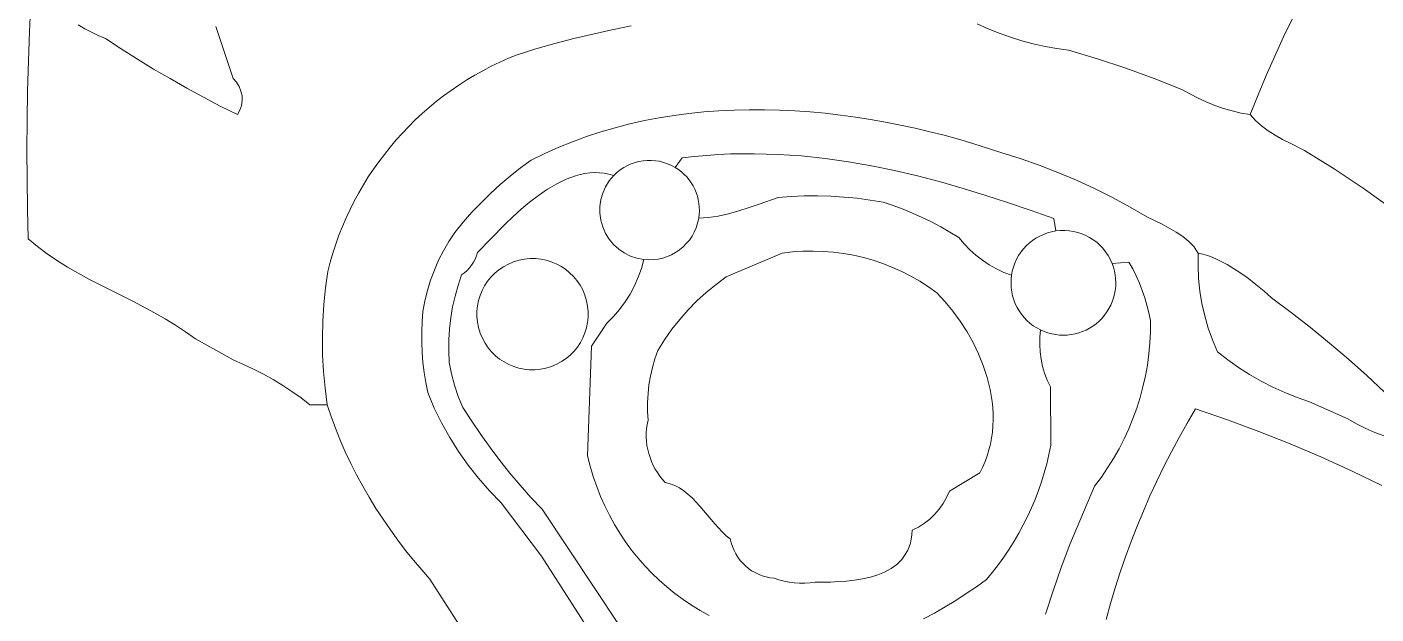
# Model space of a CAD drawing. Header units: inches. Extents: x 37.5 to 70.3, y 17.4 to 61.6.
# Drawn here: x 37.62 to 47.74, y 46.07 to 50.48 of the extents above; entities that cross this region are included whole.
import ezdxf

# ---------------------------------------------------------------- set-up
doc = ezdxf.new("R2010")
doc.units = ezdxf.units.IN
doc.header["$MEASUREMENT"] = 0
doc.layers.add('10_CLOSED_AREAS', color=7, linetype='CONTINUOUS', lineweight=18)
doc.layers.add('20_EXACT_CIRCLES', color=7, linetype='CONTINUOUS', lineweight=18)

msp = doc.modelspace()

# ---------------------------------------------------------------- linework, layer by layer
at = {"layer": '10_CLOSED_AREAS'}
for points in [[(37.649, 50.664), (37.639, 50.442), (37.631, 50.22), (37.625, 49.998), (37.622, 49.776), (37.62, 49.554), (37.621, 49.331), (37.625, 49.109), (37.63, 48.887), (37.7, 48.829), (37.772, 48.774), (37.848, 48.723), (37.925, 48.675), (38.004, 48.629), (38.085, 48.585), (38.249, 48.501), (38.414, 48.418), (38.577, 48.332), (38.656, 48.287), (38.734, 48.24), (38.81, 48.19), (38.883, 48.137), (39.167, 47.978), (39.244, 47.945), (39.319, 47.909), (39.394, 47.871), (39.466, 47.83), (39.538, 47.787), (39.607, 47.741), (39.676, 47.693), (39.742, 47.642), (39.872, 47.642), (39.856, 47.767), (39.844, 47.892), (39.837, 48.017), (39.835, 48.143), (39.838, 48.268), (39.846, 48.393), (39.858, 48.518), (39.875, 48.643), (39.893, 48.712), (39.913, 48.78), (39.935, 48.847), (39.959, 48.914), (39.985, 48.979), (40.013, 49.044), (40.043, 49.107), (40.074, 49.17), (40.108, 49.231), (40.143, 49.292), (40.179, 49.351), (40.218, 49.409), (40.258, 49.466), (40.3, 49.521), (40.343, 49.576), (40.388, 49.629), (40.435, 49.68), (40.483, 49.731), (40.532, 49.779), (40.583, 49.827), (40.636, 49.873), (40.689, 49.917), (40.744, 49.96), (40.801, 50.001), (40.859, 50.041), (40.918, 50.079), (40.978, 50.115), (41.039, 50.149), (41.102, 50.182), (41.166, 50.213), (41.231, 50.242), (41.297, 50.269), (41.437, 50.312), (41.578, 50.352), (41.72, 50.39), (41.863, 50.424), (42.006, 50.456), (42.15, 50.485)], [(39.037, 50.481), (39.167, 50.091), (39.192, 50.062), (39.212, 50.031), (39.225, 49.996), (39.233, 49.961), (39.234, 49.924), (39.228, 49.888), (39.216, 49.853), (39.198, 49.819), (39.07, 49.883), (38.944, 49.95), (38.818, 50.018), (38.694, 50.089), (38.57, 50.161), (38.448, 50.235), (38.327, 50.312), (38.208, 50.39), (38.155, 50.412), (38.104, 50.437), (38.054, 50.464), (38.005, 50.493)], [(42.15, 50.485), (42.006, 50.456), (41.863, 50.424), (41.72, 50.39), (41.578, 50.352), (41.437, 50.312), (41.297, 50.269), (41.231, 50.242), (41.166, 50.213), (41.102, 50.182), (41.039, 50.149), (40.978, 50.115), (40.918, 50.079), (40.859, 50.041), (40.801, 50.001), (40.744, 49.96), (40.689, 49.917), (40.636, 49.873), (40.583, 49.827), (40.532, 49.779), (40.483, 49.731), (40.435, 49.68), (40.388, 49.629), (40.343, 49.576), (40.3, 49.521), (40.258, 49.466), (40.218, 49.409), (40.179, 49.351), (40.143, 49.292), (40.108, 49.231), (40.074, 49.17), (40.043, 49.107), (40.013, 49.044), (39.985, 48.979), (39.959, 48.914), (39.935, 48.847), (39.913, 48.78), (39.893, 48.712), (39.875, 48.643), (39.858, 48.518), (39.846, 48.393), (39.838, 48.268), (39.835, 48.143), (39.837, 48.017), (39.844, 47.892), (39.856, 47.767), (39.872, 47.642), (39.901, 47.553), (39.934, 47.465), (39.969, 47.376), (40.007, 47.289), (40.048, 47.202), (40.092, 47.116), (40.138, 47.031), (40.187, 46.947), (40.237, 46.864), (40.29, 46.783), (40.345, 46.703), (40.401, 46.625), (40.459, 46.549), (40.519, 46.475), (40.58, 46.402), (40.642, 46.332), (41.221, 45.429)], [(44.746, 50.501), (44.827, 50.464), (44.91, 50.43), (44.995, 50.4), (45.08, 50.373), (45.166, 50.35), (45.254, 50.33), (45.342, 50.315), (45.431, 50.303), (45.646, 50.238), (45.86, 50.167), (46.071, 50.091), (46.28, 50.008), (46.34, 49.974), (46.401, 49.942), (46.463, 49.914), (46.527, 49.888), (46.592, 49.866), (46.658, 49.847), (46.725, 49.831), (46.793, 49.819), (46.851, 49.967), (46.912, 50.114), (46.976, 50.259), (47.043, 50.403), (47.112, 50.546)], [(47.852, 49.114), (47.639, 49.266), (47.422, 49.412), (47.2, 49.551), (47.092, 49.604), (47.035, 49.633), (46.979, 49.664), (46.926, 49.698), (46.876, 49.735), (46.831, 49.775), (46.811, 49.797), (46.793, 49.819), (46.725, 49.831), (46.658, 49.847), (46.592, 49.866), (46.527, 49.888), (46.463, 49.914), (46.401, 49.942), (46.34, 49.974), (46.28, 50.008), (46.071, 50.091), (45.86, 50.167), (45.646, 50.238), (45.431, 50.303), (45.342, 50.315), (45.254, 50.33), (45.166, 50.35), (45.08, 50.373), (44.995, 50.4), (44.91, 50.43), (44.827, 50.464), (44.746, 50.501)], [(47.112, 50.546), (47.043, 50.403), (46.976, 50.259), (46.912, 50.114), (46.851, 49.967), (46.793, 49.819), (46.811, 49.797), (46.831, 49.775), (46.876, 49.735), (46.926, 49.698), (46.979, 49.664), (47.035, 49.633), (47.092, 49.604), (47.2, 49.551), (47.422, 49.412), (47.639, 49.266), (47.852, 49.114)], [(42.006, 45.683), (41.478, 46.506), (41.177, 46.906), (41.089, 46.996), (41.006, 47.09), (40.929, 47.188), (40.857, 47.29), (40.79, 47.396), (40.729, 47.505), (40.674, 47.617), (40.625, 47.733), (40.61, 47.808), (40.598, 47.884), (40.589, 47.96), (40.583, 48.036), (40.58, 48.112), (40.58, 48.189), (40.583, 48.266), (40.589, 48.342), (40.604, 48.422), (40.623, 48.5), (40.647, 48.577), (40.675, 48.652), (40.707, 48.726), (40.743, 48.797), (40.784, 48.867), (40.828, 48.934), (40.891, 49.011), (40.956, 49.086), (41.025, 49.158), (41.095, 49.227), (41.168, 49.294), (41.244, 49.358), (41.322, 49.42), (41.402, 49.478), (41.504, 49.528), (41.607, 49.574), (41.711, 49.616), (41.816, 49.655), (41.923, 49.69), (42.031, 49.721), (42.14, 49.749), (42.25, 49.774), (42.36, 49.795), (42.472, 49.813), (42.584, 49.827), (42.696, 49.839), (42.809, 49.847), (42.923, 49.853), (43.036, 49.856), (43.15, 49.856), (43.264, 49.853), (43.378, 49.847), (43.492, 49.839), (43.606, 49.829), (43.719, 49.816), (43.832, 49.8), (43.945, 49.783), (44.057, 49.763), (44.169, 49.741), (44.279, 49.717), (44.389, 49.691), (44.498, 49.664), (44.606, 49.634), (44.713, 49.603), (44.923, 49.535), (45.067, 49.49), (45.209, 49.44), (45.35, 49.386), (45.489, 49.327), (45.625, 49.264), (45.76, 49.197), (45.893, 49.125), (46.023, 49.049), (46.131, 48.996), (46.185, 48.968), (46.237, 48.937), (46.287, 48.904), (46.332, 48.867), (46.352, 48.847), (46.371, 48.826), (46.388, 48.803), (46.403, 48.779), (46.437, 48.772), (46.472, 48.762), (46.508, 48.749), (46.545, 48.733), (46.62, 48.694), (46.694, 48.648), (46.766, 48.598), (46.834, 48.545), (46.896, 48.493), (46.951, 48.443), (47.099, 48.334), (47.245, 48.221), (47.388, 48.105), (47.529, 47.985), (47.666, 47.862), (47.8, 47.736)], [(47.797, 47.409), (47.727, 47.434), (47.658, 47.464), (47.59, 47.498), (47.525, 47.536), (47.237, 47.664), (47.144, 47.696), (47.052, 47.733), (46.962, 47.773), (46.874, 47.818), (46.788, 47.868), (46.705, 47.921), (46.625, 47.978), (46.547, 48.04), (46.51, 48.128), (46.478, 48.217), (46.451, 48.308), (46.43, 48.401), (46.415, 48.495), (46.405, 48.589), (46.401, 48.684), (46.403, 48.779), (46.388, 48.803), (46.371, 48.826), (46.352, 48.847), (46.332, 48.867), (46.287, 48.904), (46.237, 48.937), (46.185, 48.968), (46.131, 48.996), (46.023, 49.049), (45.893, 49.125), (45.76, 49.197), (45.625, 49.264), (45.489, 49.327), (45.35, 49.386), (45.209, 49.44), (45.067, 49.49), (44.923, 49.535), (44.713, 49.603), (44.606, 49.634), (44.498, 49.664), (44.389, 49.691), (44.279, 49.717), (44.169, 49.741), (44.057, 49.763), (43.945, 49.783), (43.832, 49.8), (43.719, 49.816), (43.606, 49.829), (43.492, 49.839), (43.378, 49.847), (43.264, 49.853), (43.15, 49.856), (43.036, 49.856), (42.923, 49.853), (42.809, 49.847), (42.696, 49.839), (42.584, 49.827), (42.472, 49.813), (42.36, 49.795), (42.25, 49.774), (42.14, 49.749), (42.031, 49.721), (41.923, 49.69), (41.816, 49.655), (41.711, 49.616), (41.607, 49.574), (41.504, 49.528), (41.402, 49.478), (41.322, 49.42), (41.244, 49.358), (41.168, 49.294), (41.095, 49.227), (41.025, 49.158), (40.956, 49.086), (40.891, 49.011), (40.828, 48.934), (40.784, 48.867), (40.743, 48.797), (40.707, 48.726), (40.675, 48.652), (40.647, 48.577), (40.623, 48.5), (40.604, 48.422), (40.589, 48.342), (40.583, 48.266), (40.58, 48.189), (40.58, 48.112), (40.583, 48.036), (40.589, 47.96), (40.598, 47.884), (40.61, 47.808), (40.625, 47.733), (40.674, 47.617), (40.729, 47.505), (40.79, 47.396), (40.857, 47.29), (40.929, 47.188), (41.006, 47.09), (41.089, 46.996), (41.177, 46.906), (41.478, 46.506), (42.006, 45.683)], [(42.066, 45.981), (41.482, 46.857), (41.399, 46.946), (41.319, 47.037), (41.241, 47.129), (41.166, 47.224), (41.093, 47.321), (41.023, 47.419), (40.955, 47.519), (40.889, 47.621), (40.854, 47.703), (40.826, 47.788), (40.803, 47.874), (40.787, 47.962), (40.783, 48.045), (40.784, 48.128), (40.789, 48.211), (40.798, 48.294), (40.812, 48.376), (40.83, 48.457), (40.853, 48.537), (40.879, 48.616), (40.9, 48.632), (40.92, 48.649), (40.938, 48.669), (40.954, 48.689), (40.968, 48.711), (40.98, 48.734), (40.99, 48.759), (40.998, 48.784), (41.095, 48.885), (41.205, 48.996), (41.264, 49.053), (41.325, 49.109), (41.389, 49.163), (41.455, 49.213), (41.523, 49.26), (41.592, 49.3), (41.662, 49.334), (41.697, 49.348), (41.733, 49.36), (41.768, 49.37), (41.804, 49.377), (41.84, 49.382), (41.876, 49.384), (41.912, 49.383), (41.948, 49.379), (41.984, 49.372), (42.02, 49.362), (42.044, 49.384), (42.068, 49.404), (42.095, 49.422), (42.122, 49.437), (42.15, 49.449), (42.18, 49.46), (42.209, 49.467), (42.24, 49.473), (42.27, 49.475), (42.301, 49.476), (42.332, 49.473), (42.363, 49.469), (42.393, 49.461), (42.423, 49.451), (42.452, 49.438), (42.481, 49.423), (42.533, 49.494), (42.624, 49.505), (42.715, 49.513), (42.805, 49.519), (42.895, 49.524), (42.985, 49.526), (43.074, 49.526), (43.252, 49.521), (43.428, 49.509), (43.604, 49.491), (43.779, 49.466), (43.952, 49.435), (44.125, 49.399), (44.297, 49.359), (44.469, 49.314), (44.64, 49.265), (44.811, 49.213), (44.981, 49.157), (45.151, 49.099), (45.32, 49.039), (45.335, 48.946), (45.368, 48.949), (45.402, 48.95), (45.435, 48.947), (45.467, 48.942), (45.499, 48.935), (45.529, 48.925), (45.559, 48.912), (45.588, 48.897), (45.615, 48.88), (45.641, 48.861), (45.665, 48.839), (45.687, 48.816), (45.708, 48.79), (45.726, 48.763), (45.743, 48.734), (45.756, 48.703), (45.883, 48.712), (45.911, 48.661), (45.937, 48.608), (45.961, 48.555), (45.982, 48.5), (46.001, 48.445), (46.018, 48.389), (46.032, 48.332), (46.044, 48.275), (46.044, 48.19), (46.04, 48.107), (46.032, 48.023), (46.021, 47.94), (46.006, 47.858), (45.988, 47.777), (45.966, 47.696), (45.942, 47.617), (45.913, 47.539), (45.882, 47.462), (45.847, 47.386), (45.809, 47.312), (45.768, 47.239), (45.723, 47.168), (45.676, 47.099), (45.625, 47.031), (45.439, 46.593), (45.375, 46.42), (45.315, 46.245), (45.258, 46.069)], [(42.735, 46.059), (42.668, 46.097), (42.603, 46.137), (42.54, 46.18), (42.478, 46.226), (42.419, 46.274), (42.361, 46.324), (42.306, 46.377), (42.253, 46.433), (42.202, 46.491), (42.154, 46.551), (42.109, 46.613), (42.065, 46.677), (42.025, 46.743), (41.987, 46.812), (41.953, 46.882), (41.921, 46.954), (41.892, 47.027), (41.866, 47.103), (41.844, 47.18), (41.824, 47.258), (41.854, 48.081), (41.967, 48.255), (42.017, 48.304), (42.063, 48.357), (42.105, 48.413), (42.143, 48.472), (42.176, 48.533), (42.204, 48.598), (42.228, 48.664), (42.246, 48.732), (42.194, 48.741), (42.145, 48.758), (42.099, 48.781), (42.057, 48.81), (42.019, 48.845), (41.986, 48.884), (41.958, 48.928), (41.937, 48.977), (41.923, 49.027), (41.916, 49.079), (41.916, 49.13), (41.924, 49.181), (41.938, 49.23), (41.959, 49.277), (41.986, 49.322), (42.02, 49.362), (41.984, 49.372), (41.948, 49.379), (41.912, 49.383), (41.876, 49.384), (41.84, 49.382), (41.804, 49.377), (41.768, 49.37), (41.733, 49.36), (41.697, 49.348), (41.662, 49.334), (41.592, 49.3), (41.523, 49.26), (41.455, 49.213), (41.389, 49.163), (41.325, 49.109), (41.264, 49.053), (41.205, 48.996), (41.095, 48.885), (40.998, 48.784), (40.99, 48.759), (40.98, 48.734), (40.968, 48.711), (40.954, 48.689), (40.938, 48.669), (40.92, 48.649), (40.9, 48.632), (40.879, 48.616), (40.853, 48.537), (40.83, 48.457), (40.812, 48.376), (40.798, 48.294), (40.789, 48.211), (40.784, 48.128), (40.783, 48.045), (40.787, 47.962), (40.803, 47.874), (40.826, 47.788), (40.854, 47.703), (40.889, 47.621), (40.955, 47.519), (41.023, 47.419), (41.093, 47.321), (41.166, 47.224), (41.241, 47.129), (41.319, 47.037), (41.399, 46.946), (41.482, 46.857), (42.066, 45.981)], [(44.343, 46.034), (44.425, 46.078), (44.505, 46.125), (44.585, 46.173), (44.663, 46.224), (44.74, 46.276), (44.815, 46.331), (44.86, 46.386), (44.904, 46.442), (44.945, 46.499), (44.985, 46.557), (45.022, 46.617), (45.058, 46.678), (45.091, 46.74), (45.123, 46.803), (45.152, 46.867), (45.179, 46.931), (45.204, 46.997), (45.227, 47.064), (45.248, 47.131), (45.267, 47.199), (45.283, 47.268), (45.297, 47.338), (45.294, 47.776), (45.27, 47.826), (45.251, 47.878), (45.235, 47.93), (45.224, 47.984), (45.217, 48.038), (45.214, 48.093), (45.215, 48.148), (45.22, 48.203), (45.192, 48.218), (45.166, 48.235), (45.141, 48.254), (45.118, 48.275), (45.097, 48.297), (45.077, 48.321), (45.06, 48.346), (45.045, 48.372), (45.031, 48.4), (45.02, 48.428), (45.011, 48.458), (45.005, 48.488), (45, 48.518), (44.999, 48.549), (44.999, 48.581), (45.003, 48.613), (44.945, 48.635), (44.889, 48.662), (44.835, 48.692), (44.784, 48.726), (44.735, 48.764), (44.69, 48.805), (44.647, 48.85), (44.607, 48.897), (44.54, 48.938), (44.472, 48.977), (44.403, 49.014), (44.332, 49.048), (44.261, 49.08), (44.189, 49.11), (44.115, 49.137), (44.041, 49.163), (43.943, 49.178), (43.845, 49.191), (43.746, 49.2), (43.647, 49.206), (43.548, 49.209), (43.449, 49.209), (43.35, 49.205), (43.252, 49.198), (43.111, 49.148), (43.035, 49.122), (42.957, 49.097), (42.88, 49.075), (42.803, 49.058), (42.728, 49.046), (42.657, 49.041), (42.649, 49.005), (42.638, 48.97), (42.624, 48.938), (42.607, 48.907), (42.587, 48.878), (42.564, 48.851), (42.54, 48.826), (42.513, 48.804), (42.484, 48.785), (42.454, 48.768), (42.422, 48.754), (42.389, 48.743), (42.354, 48.735), (42.319, 48.731), (42.283, 48.729), (42.246, 48.732), (42.228, 48.664), (42.204, 48.598), (42.176, 48.533), (42.143, 48.472), (42.105, 48.413), (42.063, 48.357), (42.017, 48.304), (41.967, 48.255), (41.854, 48.081), (41.824, 47.258), (41.844, 47.18), (41.866, 47.103), (41.892, 47.027), (41.921, 46.954), (41.953, 46.882), (41.987, 46.812), (42.025, 46.743), (42.065, 46.677), (42.109, 46.613), (42.154, 46.551), (42.202, 46.491), (42.253, 46.433), (42.306, 46.377), (42.361, 46.324), (42.419, 46.274), (42.478, 46.226), (42.54, 46.18), (42.603, 46.137), (42.668, 46.097), (42.735, 46.059)], [(47.8, 47.736), (47.666, 47.862), (47.529, 47.985), (47.388, 48.105), (47.245, 48.221), (47.099, 48.334), (46.951, 48.443), (46.896, 48.493), (46.834, 48.545), (46.766, 48.598), (46.694, 48.648), (46.62, 48.694), (46.545, 48.733), (46.508, 48.749), (46.472, 48.762), (46.437, 48.772), (46.403, 48.779), (46.401, 48.684), (46.405, 48.589), (46.415, 48.495), (46.43, 48.401), (46.451, 48.308), (46.478, 48.217), (46.51, 48.128), (46.547, 48.04), (46.625, 47.978), (46.705, 47.921), (46.788, 47.868), (46.874, 47.818), (46.962, 47.773), (47.052, 47.733), (47.144, 47.696), (47.237, 47.664), (47.525, 47.536), (47.59, 47.498), (47.658, 47.464), (47.727, 47.434), (47.797, 47.409)], [(45.258, 46.069), (45.315, 46.245), (45.375, 46.42), (45.439, 46.593), (45.625, 47.031), (45.676, 47.099), (45.723, 47.168), (45.768, 47.239), (45.809, 47.312), (45.847, 47.386), (45.882, 47.462), (45.913, 47.539), (45.942, 47.617), (45.966, 47.696), (45.988, 47.777), (46.006, 47.858), (46.021, 47.94), (46.032, 48.023), (46.04, 48.107), (46.044, 48.19), (46.044, 48.275), (46.032, 48.332), (46.018, 48.389), (46.001, 48.445), (45.982, 48.5), (45.961, 48.555), (45.937, 48.608), (45.911, 48.661), (45.883, 48.712), (45.756, 48.703), (45.767, 48.674), (45.774, 48.645), (45.78, 48.616), (45.783, 48.587), (45.785, 48.558), (45.784, 48.529), (45.78, 48.5), (45.775, 48.471), (45.768, 48.443), (45.758, 48.415), (45.747, 48.389), (45.733, 48.363), (45.718, 48.338), (45.7, 48.314), (45.681, 48.291), (45.66, 48.269), (45.637, 48.25), (45.613, 48.232), (45.588, 48.216), (45.561, 48.202), (45.535, 48.191), (45.507, 48.181), (45.479, 48.174), (45.45, 48.168), (45.421, 48.165), (45.392, 48.164), (45.363, 48.165), (45.334, 48.168), (45.305, 48.173), (45.276, 48.181), (45.248, 48.191), (45.22, 48.203), (45.215, 48.148), (45.214, 48.093), (45.217, 48.038), (45.224, 47.984), (45.235, 47.93), (45.251, 47.878), (45.27, 47.826), (45.294, 47.776), (45.297, 47.338), (45.283, 47.268), (45.267, 47.199), (45.248, 47.131), (45.227, 47.064), (45.204, 46.997), (45.179, 46.931), (45.152, 46.867), (45.123, 46.803), (45.091, 46.74), (45.058, 46.678), (45.022, 46.617), (44.985, 46.557), (44.945, 46.499), (44.904, 46.442), (44.86, 46.386), (44.815, 46.331), (44.74, 46.276), (44.663, 46.224), (44.585, 46.173), (44.505, 46.125), (44.425, 46.078), (44.343, 46.034)], [(47.778, 47.035), (47.552, 47.145), (47.323, 47.25), (47.092, 47.349), (46.858, 47.442), (46.622, 47.529), (46.383, 47.61), (46.32, 47.504), (46.26, 47.397), (46.201, 47.288), (46.145, 47.179), (46.091, 47.068), (46.04, 46.957), (45.991, 46.844), (45.944, 46.73), (45.899, 46.616), (45.857, 46.5), (45.817, 46.384), (45.78, 46.267), (45.745, 46.149), (45.713, 46.03)], [(45.713, 46.03), (45.745, 46.149), (45.78, 46.267), (45.817, 46.384), (45.857, 46.5), (45.899, 46.616), (45.944, 46.73), (45.991, 46.844), (46.04, 46.957), (46.091, 47.068), (46.145, 47.179), (46.201, 47.288), (46.26, 47.397), (46.32, 47.504), (46.383, 47.61), (46.622, 47.529), (46.858, 47.442), (47.092, 47.349), (47.323, 47.25), (47.552, 47.145), (47.778, 47.035)]]:
    msp.add_lwpolyline(points, dxfattribs=at)
for points in [[(45.003, 48.613), (45.008, 48.645), (45.017, 48.675), (45.028, 48.705), (45.041, 48.734), (45.056, 48.761), (45.073, 48.787), (45.092, 48.812), (45.113, 48.834), (45.136, 48.855), (45.161, 48.875), (45.186, 48.892), (45.214, 48.907), (45.242, 48.92), (45.272, 48.931), (45.303, 48.94), (45.335, 48.946), (45.32, 49.039), (45.151, 49.099), (44.981, 49.157), (44.811, 49.213), (44.64, 49.265), (44.469, 49.314), (44.297, 49.359), (44.125, 49.399), (43.952, 49.435), (43.779, 49.466), (43.604, 49.491), (43.428, 49.509), (43.252, 49.521), (43.074, 49.526), (42.985, 49.526), (42.895, 49.524), (42.805, 49.519), (42.715, 49.513), (42.624, 49.505), (42.533, 49.494), (42.481, 49.423), (42.505, 49.407), (42.527, 49.39), (42.548, 49.371), (42.567, 49.351), (42.585, 49.33), (42.601, 49.307), (42.615, 49.284), (42.628, 49.259), (42.638, 49.234), (42.647, 49.207), (42.654, 49.181), (42.658, 49.153), (42.661, 49.126), (42.662, 49.098), (42.66, 49.069), (42.657, 49.041), (42.728, 49.046), (42.803, 49.058), (42.88, 49.075), (42.957, 49.097), (43.035, 49.122), (43.111, 49.148), (43.252, 49.198), (43.35, 49.205), (43.449, 49.209), (43.548, 49.209), (43.647, 49.206), (43.746, 49.2), (43.845, 49.191), (43.943, 49.178), (44.041, 49.163), (44.115, 49.137), (44.189, 49.11), (44.261, 49.08), (44.332, 49.048), (44.403, 49.014), (44.472, 48.977), (44.54, 48.938), (44.607, 48.897), (44.647, 48.85), (44.69, 48.805), (44.735, 48.764), (44.784, 48.726), (44.835, 48.692), (44.889, 48.662), (44.945, 48.635)], [(42.864, 48.601), (43.284, 48.779), (43.361, 48.789), (43.438, 48.794), (43.515, 48.795), (43.591, 48.793), (43.667, 48.787), (43.743, 48.777), (43.818, 48.764), (43.892, 48.746), (43.966, 48.726), (44.038, 48.701), (44.109, 48.673), (44.179, 48.642), (44.247, 48.607), (44.314, 48.569), (44.379, 48.527), (44.442, 48.482), (44.504, 48.415), (44.563, 48.344), (44.618, 48.269), (44.669, 48.19), (44.715, 48.108), (44.756, 48.023), (44.791, 47.936), (44.82, 47.847), (44.842, 47.756), (44.857, 47.665), (44.862, 47.62), (44.864, 47.574), (44.865, 47.528), (44.863, 47.483), (44.859, 47.437), (44.853, 47.392), (44.844, 47.347), (44.833, 47.303), (44.82, 47.259), (44.804, 47.215), (44.786, 47.172), (44.764, 47.13), (44.537, 46.993), (44.516, 46.945), (44.49, 46.9), (44.46, 46.858), (44.426, 46.819), (44.389, 46.784), (44.349, 46.752), (44.305, 46.724), (44.258, 46.7), (44.256, 46.666), (44.251, 46.634), (44.244, 46.604), (44.235, 46.576), (44.224, 46.55), (44.211, 46.525), (44.196, 46.503), (44.18, 46.481), (44.162, 46.462), (44.142, 46.444), (44.099, 46.412), (44.051, 46.386), (43.999, 46.365), (43.944, 46.348), (43.886, 46.335), (43.826, 46.325), (43.766, 46.318), (43.705, 46.314), (43.645, 46.311), (43.531, 46.31), (43.492, 46.305), (43.453, 46.303), (43.413, 46.303), (43.374, 46.306), (43.336, 46.311), (43.297, 46.318), (43.259, 46.327), (43.222, 46.339), (43.192, 46.343), (43.162, 46.349), (43.134, 46.358), (43.106, 46.369), (43.08, 46.382), (43.054, 46.396), (43.031, 46.413), (43.008, 46.432), (42.987, 46.452), (42.968, 46.474), (42.951, 46.498), (42.935, 46.523), (42.922, 46.549), (42.91, 46.577), (42.901, 46.605), (42.894, 46.635), (42.863, 46.659), (42.834, 46.687), (42.777, 46.748), (42.665, 46.88), (42.607, 46.942), (42.576, 46.97), (42.545, 46.995), (42.513, 47.017), (42.479, 47.035), (42.444, 47.049), (42.406, 47.057), (42.385, 47.081), (42.365, 47.106), (42.347, 47.132), (42.33, 47.159), (42.315, 47.187), (42.302, 47.215), (42.282, 47.275), (42.269, 47.336), (42.265, 47.367), (42.264, 47.399), (42.264, 47.43), (42.266, 47.462), (42.27, 47.494), (42.277, 47.525), (42.273, 47.592), (42.273, 47.659), (42.277, 47.725), (42.284, 47.791), (42.296, 47.857), (42.31, 47.922), (42.328, 47.986), (42.35, 48.049), (42.401, 48.13), (42.456, 48.208), (42.515, 48.282), (42.577, 48.353), (42.644, 48.421), (42.714, 48.484), (42.788, 48.545)]]:
    msp.add_lwpolyline(points, close=True, dxfattribs=at)
at = {"layer": '20_EXACT_CIRCLES'}
for points in [[(42.657, 49.041), (42.66, 49.069), (42.662, 49.098), (42.661, 49.126), (42.658, 49.153), (42.654, 49.181), (42.647, 49.207), (42.638, 49.234), (42.628, 49.259), (42.615, 49.284), (42.601, 49.307), (42.585, 49.33), (42.567, 49.351), (42.548, 49.371), (42.527, 49.39), (42.505, 49.407), (42.481, 49.423), (42.452, 49.438), (42.423, 49.451), (42.393, 49.461), (42.363, 49.469), (42.332, 49.473), (42.301, 49.476), (42.27, 49.475), (42.24, 49.473), (42.209, 49.467), (42.18, 49.46), (42.15, 49.449), (42.122, 49.437), (42.095, 49.422), (42.068, 49.404), (42.044, 49.384), (42.02, 49.362), (41.986, 49.322), (41.959, 49.277), (41.938, 49.23), (41.924, 49.181), (41.916, 49.13), (41.916, 49.079), (41.923, 49.027), (41.937, 48.977), (41.958, 48.928), (41.986, 48.884), (42.019, 48.845), (42.057, 48.81), (42.099, 48.781), (42.145, 48.758), (42.194, 48.741), (42.246, 48.732), (42.283, 48.729), (42.319, 48.731), (42.354, 48.735), (42.389, 48.743), (42.422, 48.754), (42.454, 48.768), (42.484, 48.785), (42.513, 48.804), (42.54, 48.826), (42.564, 48.851), (42.587, 48.878), (42.607, 48.907), (42.624, 48.938), (42.638, 48.97), (42.649, 49.005)], [(45.335, 48.946), (45.303, 48.94), (45.272, 48.931), (45.242, 48.92), (45.214, 48.907), (45.186, 48.892), (45.161, 48.875), (45.136, 48.855), (45.113, 48.834), (45.092, 48.812), (45.073, 48.787), (45.056, 48.761), (45.041, 48.734), (45.028, 48.705), (45.017, 48.675), (45.008, 48.645), (45.003, 48.613), (44.999, 48.581), (44.999, 48.549), (45, 48.518), (45.005, 48.488), (45.011, 48.458), (45.02, 48.428), (45.031, 48.4), (45.045, 48.372), (45.06, 48.346), (45.077, 48.321), (45.097, 48.297), (45.118, 48.275), (45.141, 48.254), (45.166, 48.235), (45.192, 48.218), (45.22, 48.203), (45.248, 48.191), (45.276, 48.181), (45.305, 48.173), (45.334, 48.168), (45.363, 48.165), (45.392, 48.164), (45.421, 48.165), (45.45, 48.168), (45.479, 48.174), (45.507, 48.181), (45.535, 48.191), (45.561, 48.202), (45.588, 48.216), (45.613, 48.232), (45.637, 48.25), (45.66, 48.269), (45.681, 48.291), (45.7, 48.314), (45.718, 48.338), (45.733, 48.363), (45.747, 48.389), (45.758, 48.415), (45.768, 48.443), (45.775, 48.471), (45.78, 48.5), (45.784, 48.529), (45.785, 48.558), (45.783, 48.587), (45.78, 48.616), (45.774, 48.645), (45.767, 48.674), (45.756, 48.703), (45.743, 48.734), (45.726, 48.763), (45.708, 48.79), (45.687, 48.816), (45.665, 48.839), (45.641, 48.861), (45.615, 48.88), (45.588, 48.897), (45.559, 48.912), (45.529, 48.925), (45.499, 48.935), (45.467, 48.942), (45.435, 48.947), (45.402, 48.95), (45.368, 48.949)], [(41.018, 48.18), (41.006, 48.221), (40.998, 48.262), (40.994, 48.303), (40.994, 48.344), (40.998, 48.385), (41.006, 48.424), (41.018, 48.462), (41.033, 48.499), (41.052, 48.535), (41.074, 48.568), (41.099, 48.6), (41.128, 48.628), (41.159, 48.655), (41.193, 48.678), (41.23, 48.698), (41.269, 48.714), (41.31, 48.727), (41.351, 48.735), (41.392, 48.739), (41.433, 48.739), (41.473, 48.734), (41.513, 48.726), (41.551, 48.715), (41.588, 48.699), (41.624, 48.681), (41.657, 48.659), (41.689, 48.633), (41.717, 48.605), (41.744, 48.574), (41.767, 48.54), (41.787, 48.503), (41.803, 48.463), (41.816, 48.422), (41.824, 48.381), (41.828, 48.34), (41.828, 48.299), (41.823, 48.259), (41.815, 48.22), (41.804, 48.181), (41.788, 48.144), (41.77, 48.109), (41.748, 48.075), (41.722, 48.044), (41.694, 48.015), (41.663, 47.989), (41.628, 47.966), (41.592, 47.946), (41.552, 47.929), (41.511, 47.917), (41.47, 47.909), (41.429, 47.905), (41.388, 47.905), (41.348, 47.909), (41.309, 47.917), (41.27, 47.929), (41.233, 47.944), (41.198, 47.963), (41.164, 47.985), (41.133, 48.01), (41.104, 48.039), (41.078, 48.07), (41.055, 48.104), (41.035, 48.141)]]:
    msp.add_lwpolyline(points, close=True, dxfattribs=at)

doc.saveas('drawing.dxf')
